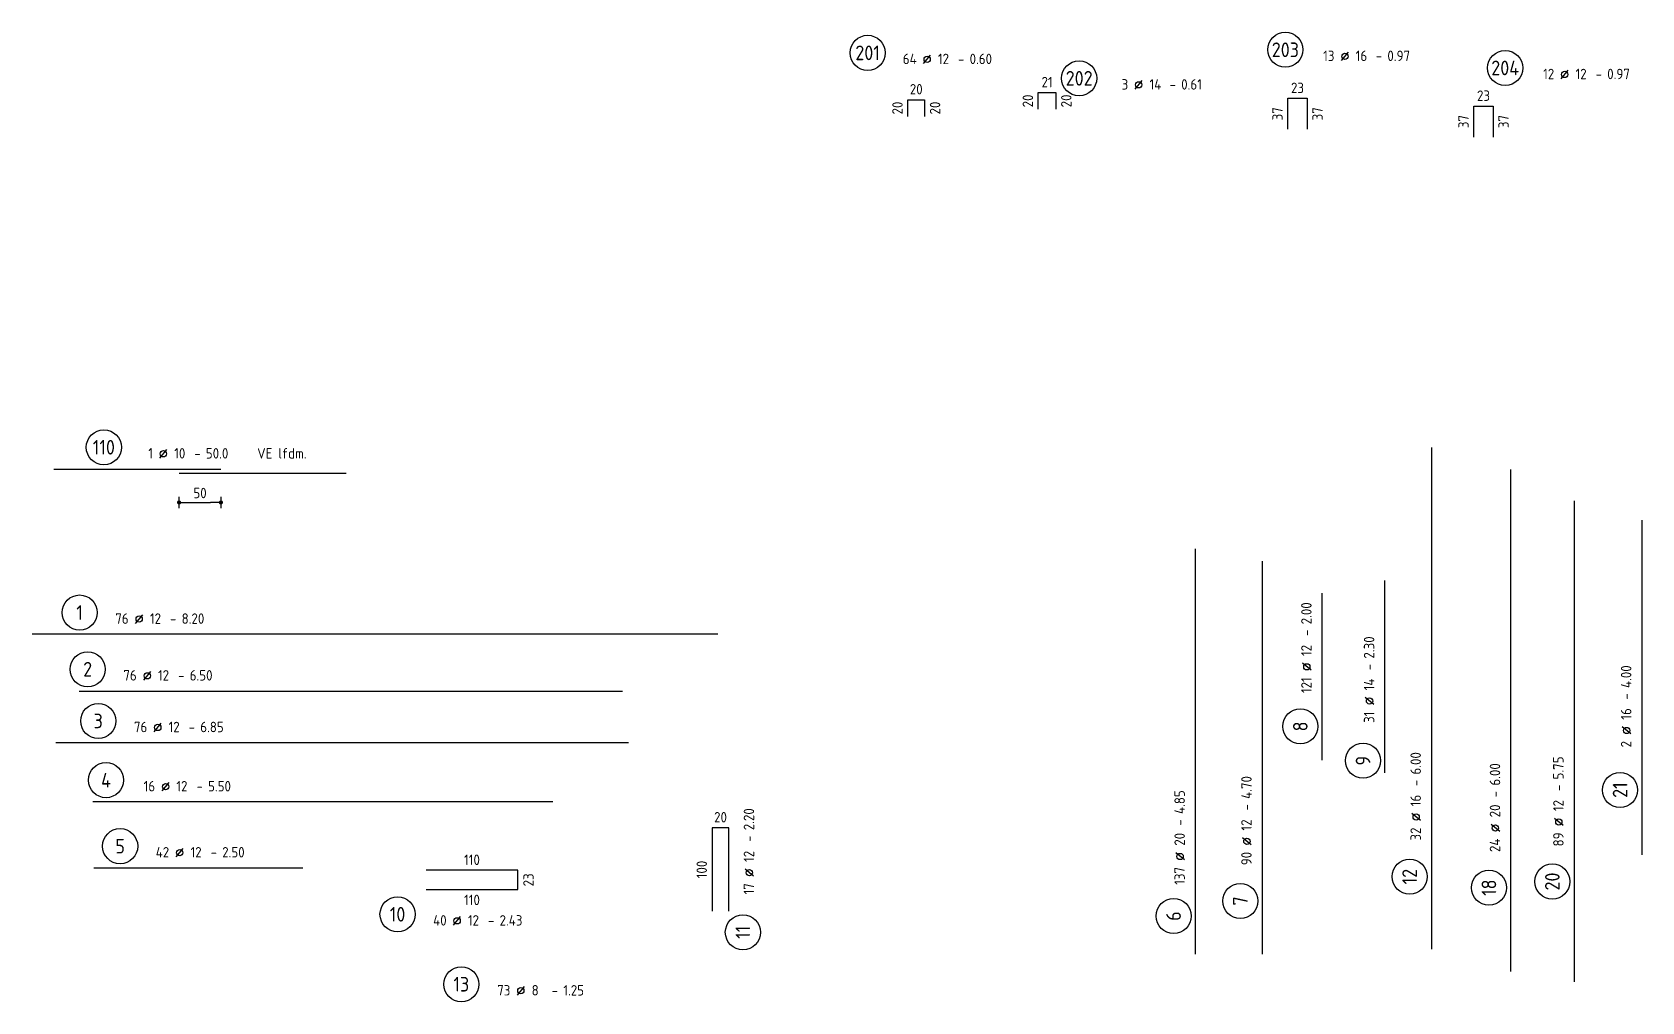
# Model space of a CAD drawing. Extents: x -17 to 74, y -15 to 121.
# Drawn here: x 54.46 to 73.72, y 24.59 to 36.19 of the extents above; entities that cross this region are included whole.
import ezdxf
from ezdxf.enums import TextEntityAlignment as Align

# ---------------------------------------------------------------- set-up
doc = ezdxf.new("R2010")
doc.units = 0
doc.header["$LTSCALE"] = 0.5
doc.linetypes.add('AUSGEZOGEN', pattern=[1000.01, 1000, 0.01])
doc.layers.add('MASSE', color=7, linetype='Continuous')
doc.layers.add('RND', color=7, linetype='Continuous')
doc.styles.add('txt', font='isocp.shx')
doc.dimstyles.new('DOT_I', dxfattribs={"dimscale": 0.5, "dimtxt": 0.25, "dimasz": 0.25, "dimexe": 0.1, "dimexo": 0.3, "dimgap": 0.1, "dimtad": 1, "dimdec": 3, "dimzin": 3, "dimtxsty": 'txt', "dimblk": 'DOT', "dimblk1": 'DOT', "dimblk2": 'DOT', "dimsah": 1, "dimcen": 0.1, "dimse1": 1, "dimse2": 1, "dimazin": 0, "dimtfac": 1, "dimtdec": 4, "dimtix": 1, "dimtmove": 2, "dimatfit": 3, "dimfxl": 0, "dimtvp": 1, "dimtolj": 1, "dimtzin": 0, "dimarcsym": 0})

# ---------------------------------------------------------------- blocks, each defined once
blk = doc.blocks.new('RND_AUSZ')
at = {"layer": 'RND', "color": 7, "linetype": 'Continuous'}
blk.add_line((1.341, 0.262), (1.509, 0.466), dxfattribs=at)
at = {"layer": 'RND', "color": 1, "linetype": 'Continuous'}
blk.add_circle((0, 0.52), 0.42, dxfattribs=at)
at = {"layer": 'RND', "color": 7, "linetype": 'Continuous'}
blk.add_circle((1.425, 0.364), 0.075, dxfattribs=at)
at = {"layer": 'RND', "color": 7, "linetype": 'Continuous', "style": 'txt'}
blk.add_text('-', height=0.25, dxfattribs=at).set_placement((2.163, 0.25))
for tag, p in [('WIEOFT', (-0.536, 0.25)), ('STK', (1.174, 0.25))]:
    blk.add_attdef(tag, text='', height=0.25, dxfattribs=at).set_placement(p, align=Align.RIGHT)
at = {"layer": 'RND', "color": 1, "linetype": 'Continuous', "style": 'txt'}
blk.add_attdef('POS', text='', height=0.35, dxfattribs=at).set_placement((0, 0.52), align=Align.MIDDLE)
at = {"layer": 'RND', "color": 7, "linetype": 'Continuous', "style": 'txt'}
for tag, p in [('DS', (1.683, 0.25)), ('LANG', (2.441, 0.25)), ('TEXT', (3.669, 0.25))]:
    blk.add_attdef(tag, p, '', height=0.25, dxfattribs=at)
blk = doc.blocks.new('DOT')
at = {"layer": 'MASSE', "color": 7, "linetype": 'Continuous'}
for p, q in [((0, 0), (-1, 0)), ((0, 0.54), (0, -0.54))]:
    blk.add_line(p, q, dxfattribs=at)
at = {"layer": 'MASSE', "color": 7, "linetype": 'Continuous', "const_width": 0.2}
blk.add_lwpolyline([(-0.1, 0, 1), (0.1, 0, 1)], format="xyb", close=True, dxfattribs=at)
blk = doc.blocks.new('*D21')
at = {"layer": 'Defpoints', "color": 0, "linetype": 'AUSGEZOGEN', "transparency": 16777216}
for p in [(56.218, 30.915), (56.718, 30.915), (56.718, 30.565)]:
    blk.add_point(p, dxfattribs=at)
at = {"layer": 'RND', "color": 0, "linetype": 'AUSGEZOGEN', "lineweight": -2, "transparency": 16777216}
blk.add_line((56.343, 30.565), (56.593, 30.565), dxfattribs=at)
at = {"layer": 'RND', "color": 0, "linetype": 'AUSGEZOGEN', "lineweight": -2, "transparency": 16777216, "xscale": 0.125, "yscale": 0.125, "zscale": 0.125, "rotation": 180}
blk.add_blockref('DOT', (56.218, 30.565), dxfattribs=at)
at = {"layer": 'RND', "color": 0, "linetype": 'AUSGEZOGEN', "lineweight": -2, "transparency": 16777216, "xscale": 0.125, "yscale": 0.125, "zscale": 0.125}
blk.add_blockref('DOT', (56.718, 30.565), dxfattribs=at)
at = {"layer": 'RND', "color": 0, "linetype": 'AUSGEZOGEN', "transparency": 16777216, "insert": (56.468, 30.678), "char_height": 0.125, "attachment_point": 5, "style": 'txt'}
blk.add_mtext('\\A1;50', dxfattribs=at)

msp = doc.modelspace()

# ---------------------------------------------------------------- linework, layer by layer
at = {"layer": 'RND', "color": 1, "linetype": 'AUSGEZOGEN'}
for points in [[(66.49566, 35.26694), (66.49566, 35.46694), (66.70566, 35.46694), (66.70566, 35.26694)], [(64.93564, 35.18157), (64.93564, 35.38157), (65.13564, 35.38157), (65.13564, 35.18157)], [(69.48126, 35.0279), (69.48126, 35.3979), (69.71126, 35.3979), (69.71126, 35.0279)], [(71.70686, 34.93479), (71.70686, 35.30479), (71.93686, 35.30479), (71.93686, 34.93479)], [(71.19763, 31.22175), (71.19763, 25.22175)], [(54.71766, 30.96504), (56.71766, 30.96504)], [(56.21766, 30.91504), (58.21766, 30.91504)], [(72.14618, 30.95782), (72.14618, 24.95782)], [(72.9046, 30.58338), (72.9046, 24.83338)], [(73.71513, 30.35231), (73.71513, 26.35231)], [(68.37424, 30.01175), (68.37424, 25.16175)], [(69.173, 29.86175), (69.173, 25.16175)], [(69.89008, 27.48202), (69.89008, 29.48202)], [(70.64034, 27.33202), (70.64034, 29.63202)], [(62.66049, 28.98857), (54.46049, 28.98857)], [(55.02116, 28.31018), (61.52116, 28.31018)], [(61.59368, 27.69256), (54.74368, 27.69256)], [(60.68714, 26.98436), (55.18714, 26.98436)], [(62.79463, 25.67589), (62.79463, 26.67589), (62.59463, 26.67589), (62.59463, 25.67589)], [(55.1981, 26.19489), (57.6981, 26.19489)], [(59.17152, 25.93694), (60.27152, 25.93694), (60.27152, 26.16694), (59.17152, 26.16694)]]:
    msp.add_lwpolyline(points, dxfattribs=at)

# ---------------------------------------------------------------- block references
at = {"layer": 'RND', "color": 1, "linetype": 'AUSGEZOGEN', "xscale": 0.5, "yscale": 0.5, "zscale": 0.5}
for p, values in [((64.45373, 35.68154), {'POS': '201', 'STK': '64', 'DS': '12', 'LANG': '0.60'}), ((69.45134, 35.71862), {'POS': '203', 'STK': '13', 'DS': '16', 'LANG': '0.97'}), ((66.9845, 35.37715), {'POS': '202', 'STK': '3', 'DS': '14', 'LANG': '0.61'}), ((55.02753, 28.98857), {'POS': '1', 'STK': '76', 'DS': '12', 'LANG': '8.20'}), ((55.51252, 26.19489), {'POS': '5', 'STK': '42', 'DS': '12', 'LANG': '2.50'})]:
    msp.add_blockref('RND_AUSZ', p, dxfattribs=at).add_auto_attribs(values)
at = {"layer": 'RND', "color": 7, "linetype": 'AUSGEZOGEN', "xscale": 0.5, "yscale": 0.5, "zscale": 0.5}
for p, values in [((72.08065, 35.50136), {'POS': '204', 'STK': '12', 'DS': '12', 'LANG': '0.97'}), ((55.31766, 30.96504), {'POS': '110', 'STK': '1', 'DS': '10', 'LANG': '50.0', 'TEXT': 'VE lfdm.'}), ((55.12418, 28.31018), {'POS': '2', 'STK': '76', 'DS': '12', 'LANG': '6.50'}), ((55.25037, 27.69256), {'POS': '3', 'STK': '76', 'DS': '12', 'LANG': '6.85'}), ((55.34401, 26.98436), {'POS': '4', 'STK': '16', 'DS': '12', 'LANG': '5.50'}), ((58.83105, 25.38008), {'POS': '10', 'STK': '40', 'DS': '12', 'LANG': '2.43'})]:
    msp.add_blockref('RND_AUSZ', p, dxfattribs=at).add_auto_attribs(values)
at = {"layer": 'RND', "color": 7, "linetype": 'AUSGEZOGEN', "xscale": 0.5, "yscale": 0.5, "zscale": 0.5, "rotation": 90}
for p, values in [((69.89008, 27.88721), {'POS': '8', 'STK': '121', 'DS': '12', 'LANG': '2.00'}), ((70.64034, 27.47745), {'POS': '9', 'STK': '31', 'DS': '14', 'LANG': '2.30'}), ((71.19763, 26.09079), {'POS': '12', 'STK': '32', 'DS': '16', 'LANG': '6.00'}), ((72.14618, 25.95845), {'POS': '18', 'STK': '24', 'DS': '20', 'LANG': '6.00'}), ((69.173, 25.80001), {'POS': '7', 'STK': '90', 'DS': '12', 'LANG': '4.70'}), ((68.37424, 25.61918), {'POS': '6', 'STK': '137', 'DS': '20', 'LANG': '4.85'}), ((63.22194, 25.42504), {'POS': '11', 'STK': '17', 'DS': '12', 'LANG': '2.20'})]:
    msp.add_blockref('RND_AUSZ', p, dxfattribs=at).add_auto_attribs(values)
at = {"layer": 'RND', "color": 1, "linetype": 'AUSGEZOGEN', "xscale": 0.5, "yscale": 0.5, "zscale": 0.5, "rotation": 90}
for p, values in [((73.71513, 27.12581), {'POS': '21', 'STK': '2', 'DS': '16', 'LANG': '4.00'}), ((72.9046, 26.03223), {'POS': '20', 'STK': '89', 'DS': '12', 'LANG': '5.75'})]:
    msp.add_blockref('RND_AUSZ', p, dxfattribs=at).add_auto_attribs(values)
at = {"layer": 'RND', "color": 102, "linetype": 'AUSGEZOGEN', "xscale": 0.5, "yscale": 0.5, "zscale": 0.5}
msp.add_blockref('RND_AUSZ', (59.59355, 24.54384), dxfattribs=at).add_auto_attribs({'POS': '13', 'STK': '73', 'DS': '8', 'LANG': '1.25'})

# ---------------------------------------------------------------- texts
at = {"layer": 'RND', "color": 7, "linetype": 'AUSGEZOGEN', "style": 'txt'}
for s, p in [('21', (66.60066, 35.59194)), ('20', (65.03564, 35.50657)), ('23', (69.59626, 35.5229)), ('23', (71.82186, 35.42979)), ('20', (62.69463, 26.80089)), ('110', (59.72152, 26.29194)), ('110', (59.72152, 25.81194))]:
    msp.add_text(s, height=0.125, dxfattribs=at).set_placement(p, align=Align.MIDDLE)
for s, p in [('20', (66.37066, 35.36694)), ('20', (66.83066, 35.36694)), ('20', (64.81064, 35.28157)), ('20', (65.26064, 35.28157)), ('37', (69.35626, 35.2129)), ('37', (69.83626, 35.2129)), ('37', (71.58186, 35.11979)), ('37', (72.06186, 35.11979)), ('100', (62.46963, 26.17589)), ('23', (60.39652, 26.05194))]:
    msp.add_text(s, height=0.125, rotation=90, dxfattribs=at).set_placement(p, align=Align.MIDDLE)

# ---------------------------------------------------------------- dimensions: what is measured, and where the dimension line sits
at = {"layer": 'RND', "color": 7, "linetype": 'AUSGEZOGEN'}
dim = msp.add_linear_dim(base=(56.71766, 30.56504), p1=(56.21766, 30.91504), p2=(56.71766, 30.91504), dimstyle='DOT_I', override={"dimdec": 0, "dimlfac": 100}, dxfattribs=at)
dim.commit()
dim.dimension.update_dxf_attribs({"geometry": '*D21', "text_midpoint": (56.46766, 30.67754)})

doc.saveas('drawing.dxf')
